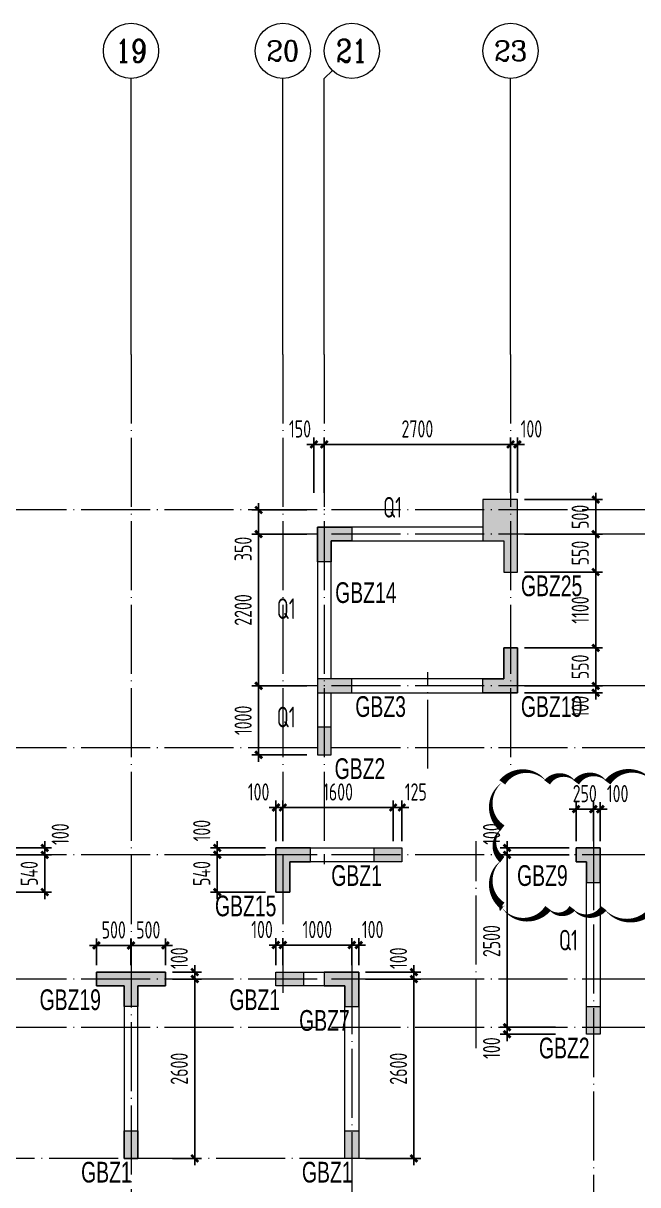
# Model space of a CAD drawing. Extents: x 5874492 to 7194610, y -939842 to -279257.
# Drawn here: x 6323649 to 6332553, y -764633 to -747795 of the extents above; entities that cross this region are included whole.
import ezdxf
from ezdxf.enums import TextEntityAlignment as Align

# ---------------------------------------------------------------- set-up
doc = ezdxf.new("R2010")
doc.units = 0
doc.header["$LTSCALE"] = 1000
doc.linetypes.add('DOTE', pattern=[2.42, 2, -0.2, 0.02, -0.2])
for name, color, linetype, lineweight in [('A-标注-轴号', 3, 'Continuous', 15), ('A-标注-轴号文字', 7, 'Continuous', 15), ('A-轴线-塔楼', 1, 'DOTE', 9), ('A-轴线-隔墙', 41, 'DOTE', 9), ('S-基础-HATCH', 251, 'Continuous', 20), ('S-墙柱-COLU', 50, 'Continuous', 20), ('S-墙柱-DIM', 3, 'Continuous', 20), ('S-墙柱-WALL', 6, 'Continuous', 20), ('S-墙柱-编号', 4, 'Continuous', 20), ('S-轴网-轴号', 3, 'Continuous', 20), ('S-通用-TEXT', 7, 'Continuous', 20)]:
    doc.layers.add(name, color=color, linetype=linetype, lineweight=lineweight)
doc.layers.add('S-活动层-非打印1', color=170, linetype='Continuous', plot=False)
doc.styles.add('_TCH_AXIS', font='COMPLEX.shx', dxfattribs={"bigfont": 'hztxt.shx'})
doc.styles.add('BW_Dim', font='Bweng.shx', dxfattribs={"width": 0.7, "bigfont": 'hztxt.shx'})
doc.styles.add('COMPLEX', font='COMPLEX')
doc.styles.add('TSSD_Dimension', font='tssdeng.shx', dxfattribs={"width": 0.7, "bigfont": 'tssdchn.shx'})
doc.styles.add('TSSD_Rein', font='tssdeng.shx', dxfattribs={"width": 0.7, "bigfont": 'hztxt.shx'})
doc.dimstyles.new('TSSD_100_100', dxfattribs={"dimtxt": 250, "dimasz": 100, "dimexe": 100, "dimexo": 100, "dimgap": 100, "dimtad": 1, "dimdec": 0, "dimzin": 0, "dimdsep": 46, "dimtxsty": 'TSSD_Dimension', "dimblk": 'ARCHTICK', "dimcen": 0, "dimdle": 100, "dimclrt": 7, "dimadec": 0, "dimazin": 0, "dimtfac": 1, "dimtdec": 0, "dimtix": 1, "dimtmove": 2, "dimatfit": 0, "dimfxl": 0, "dimtolj": 1, "dimtzin": 0, "dimarcsym": 0})
doc.dimstyles.new('TSSD_100_100$0', dxfattribs={"dimtxt": 250, "dimasz": 100, "dimexe": 100, "dimexo": 250, "dimgap": 100, "dimtad": 1, "dimdec": 0, "dimzin": 0, "dimdsep": 46, "dimtxsty": 'TSSD_Dimension', "dimblk": 'ARCHTICK', "dimcen": 0, "dimdle": 100, "dimclrd": 256, "dimclre": 256, "dimclrt": 7, "dimadec": 0, "dimazin": 0, "dimtfac": 1, "dimtdec": 0, "dimtix": 1, "dimtmove": 2, "dimatfit": 3, "dimldrblk": 'ARCHTICK', "dimfxl": 0, "dimtolj": 1, "dimtzin": 0, "dimlwd": -1, "dimarcsym": 0})

# ---------------------------------------------------------------- blocks, each defined once
blk = doc.blocks.new('_ArchTick')
at = {"color": 0, "linetype": 'ByBlock', "const_width": 0.4}
blk.add_lwpolyline([(-0.5, -0.5), (0.5, 0.5)], dxfattribs=at)
blk = doc.blocks.new('*D1340')
at = {"layer": 'Defpoints', "color": 0}
for p in [(6327860, -757401), (6327060, -758401), (6327860, -758401)]:
    blk.add_point(p, dxfattribs=at)
at = {"layer": 'S-墙柱-DIM', "color": 0, "lineweight": -2}
for p, q in [((6327060, -757301), (6327060, -758501)), ((6327760, -757401), (6326960, -757401)), ((6327760, -758401), (6326960, -758401))]:
    blk.add_line(p, q, dxfattribs=at)
at = {"layer": 'S-墙柱-DIM', "color": 0, "lineweight": -2, "xscale": 100, "yscale": 100, "zscale": 100}
for p, rotation in [((6327060, -757401), 90), ((6327060, -758401), 270)]:
    blk.add_blockref('_ArchTick', p, dxfattribs=dict(at, rotation=rotation))
at = {"layer": 'S-墙柱-DIM', "color": 7, "insert": (6326835, -757901), "char_height": 250, "attachment_point": 5, "rotation": 90, "style": 'TSSD_Dimension'}
blk.add_mtext('\\A1;1000', dxfattribs=at)
blk = doc.blocks.new('*D1341')
at = {"layer": 'Defpoints', "color": 0}
for p in [(6327060, -754851), (6327860, -754851), (6327860, -755201)]:
    blk.add_point(p, dxfattribs=at)
at = {"layer": 'S-墙柱-DIM', "color": 0, "lineweight": -2}
for p, q in [((6327760, -754851), (6326960, -754851)), ((6327060, -754851), (6327060, -754751)), ((6327060, -755201), (6327060, -754851)), ((6327760, -755201), (6326960, -755201)), ((6327060, -755201), (6327060, -755301))]:
    blk.add_line(p, q, dxfattribs=at)
at = {"layer": 'S-墙柱-DIM', "color": 0, "lineweight": -2, "xscale": 100, "yscale": 100, "zscale": 100}
for p, rotation in [((6327060, -754851), 270), ((6327060, -755201), 90)]:
    blk.add_blockref('_ArchTick', p, dxfattribs=dict(at, rotation=rotation))
at = {"layer": 'S-墙柱-DIM', "color": 7, "insert": (6326835, -755416), "char_height": 250, "attachment_point": 5, "rotation": 90, "style": 'TSSD_Dimension'}
blk.add_mtext('\\A1;350', dxfattribs=at)
blk = doc.blocks.new('*D1342')
at = {"layer": 'Defpoints', "color": 0}
for p in [(6328010, -753901), (6327860, -754701), (6328010, -754701)]:
    blk.add_point(p, dxfattribs=at)
at = {"layer": 'S-墙柱-DIM', "color": 0, "lineweight": -2}
for p, q in [((6327860, -754601), (6327860, -753801)), ((6328010, -754601), (6328010, -753801)), ((6327860, -753901), (6327760, -753901)), ((6327860, -753901), (6328010, -753901)), ((6328010, -753901), (6328110, -753901))]:
    blk.add_line(p, q, dxfattribs=at)
at = {"layer": 'S-墙柱-DIM', "color": 0, "lineweight": -2, "xscale": 100, "yscale": 100, "zscale": 100}
blk.add_blockref('_ArchTick', (6327860, -753901), dxfattribs=at)
at = {"layer": 'S-墙柱-DIM', "color": 0, "lineweight": -2, "xscale": 100, "yscale": 100, "zscale": 100, "rotation": 180}
blk.add_blockref('_ArchTick', (6328010, -753901), dxfattribs=at)
at = {"layer": 'S-墙柱-DIM', "color": 7, "insert": (6327659, -753676), "char_height": 250, "attachment_point": 5, "style": 'TSSD_Dimension'}
blk.add_mtext('\\A1;150', dxfattribs=at)
blk = doc.blocks.new('*D1343')
at = {"layer": 'Defpoints', "color": 0}
for p in [(6330710, -753901), (6328010, -754701), (6330710, -754701)]:
    blk.add_point(p, dxfattribs=at)
at = {"layer": 'S-墙柱-DIM', "color": 0, "lineweight": -2}
for p, q in [((6328010, -754601), (6328010, -753801)), ((6330710, -754601), (6330710, -753801)), ((6327910, -753901), (6330810, -753901))]:
    blk.add_line(p, q, dxfattribs=at)
at = {"layer": 'S-墙柱-DIM', "color": 0, "lineweight": -2, "xscale": 100, "yscale": 100, "zscale": 100, "rotation": 180}
blk.add_blockref('_ArchTick', (6328010, -753901), dxfattribs=at)
at = {"layer": 'S-墙柱-DIM', "color": 0, "lineweight": -2, "xscale": 100, "yscale": 100, "zscale": 100}
blk.add_blockref('_ArchTick', (6330710, -753901), dxfattribs=at)
at = {"layer": 'S-墙柱-DIM', "color": 7, "insert": (6329360, -753676), "char_height": 250, "attachment_point": 5, "style": 'TSSD_Dimension'}
blk.add_mtext('\\A1;2700', dxfattribs=at)
blk = doc.blocks.new('*D1344')
at = {"layer": 'Defpoints', "color": 0}
for p in [(6330810, -753901), (6330710, -754701), (6330810, -754701)]:
    blk.add_point(p, dxfattribs=at)
at = {"layer": 'S-墙柱-DIM', "color": 0, "lineweight": -2}
for p, q in [((6330710, -754601), (6330710, -753801)), ((6330810, -754601), (6330810, -753801)), ((6330710, -753901), (6330610, -753901)), ((6330710, -753901), (6330810, -753901)), ((6330810, -753901), (6330910, -753901))]:
    blk.add_line(p, q, dxfattribs=at)
at = {"layer": 'S-墙柱-DIM', "color": 0, "lineweight": -2, "xscale": 100, "yscale": 100, "zscale": 100}
blk.add_blockref('_ArchTick', (6330710, -753901), dxfattribs=at)
at = {"layer": 'S-墙柱-DIM', "color": 0, "lineweight": -2, "xscale": 100, "yscale": 100, "zscale": 100, "rotation": 180}
blk.add_blockref('_ArchTick', (6330810, -753901), dxfattribs=at)
at = {"layer": 'S-墙柱-DIM', "color": 7, "insert": (6331012, -753676), "char_height": 250, "attachment_point": 5, "style": 'TSSD_Dimension'}
blk.add_mtext('\\A1;100', dxfattribs=at)
blk = doc.blocks.new('*D1345')
at = {"layer": 'Defpoints', "color": 0}
for p in [(6327860, -755201), (6327060, -757401), (6327860, -757401)]:
    blk.add_point(p, dxfattribs=at)
at = {"layer": 'S-墙柱-DIM', "color": 0, "lineweight": -2}
for p, q in [((6327060, -755101), (6327060, -757501)), ((6327760, -755201), (6326960, -755201)), ((6327760, -757401), (6326960, -757401))]:
    blk.add_line(p, q, dxfattribs=at)
at = {"layer": 'S-墙柱-DIM', "color": 0, "lineweight": -2, "xscale": 100, "yscale": 100, "zscale": 100}
for p, rotation in [((6327060, -755201), 90), ((6327060, -757401), 270)]:
    blk.add_blockref('_ArchTick', p, dxfattribs=dict(at, rotation=rotation))
at = {"layer": 'S-墙柱-DIM', "color": 7, "insert": (6326835, -756301), "char_height": 250, "attachment_point": 5, "rotation": 90, "style": 'TSSD_Dimension'}
blk.add_mtext('\\A1;2200', dxfattribs=at)
blk = doc.blocks.new('*D1346')
at = {"layer": 'Defpoints', "color": 0}
for p in [(6330810, -757401), (6330810, -757501), (6331944, -757401)]:
    blk.add_point(p, dxfattribs=at)
at = {"layer": 'S-墙柱-DIM', "color": 0, "lineweight": -2}
for p, q in [((6331944, -757401), (6331944, -757301)), ((6330910, -757401), (6332044, -757401)), ((6330910, -757501), (6332044, -757501)), ((6331944, -757501), (6331944, -757401)), ((6331944, -757501), (6331944, -757601))]:
    blk.add_line(p, q, dxfattribs=at)
at = {"layer": 'S-墙柱-DIM', "color": 0, "lineweight": -2, "xscale": 100, "yscale": 100, "zscale": 100}
for p, rotation in [((6331944, -757401), 270), ((6331944, -757501), 90)]:
    blk.add_blockref('_ArchTick', p, dxfattribs=dict(at, rotation=rotation))
at = {"layer": 'S-墙柱-DIM', "color": 7, "insert": (6331719, -757702), "char_height": 250, "attachment_point": 5, "rotation": 90, "style": 'TSSD_Dimension'}
blk.add_mtext('\\A1;100', dxfattribs=at)
blk = doc.blocks.new('*D1347')
at = {"layer": 'Defpoints', "color": 0}
for p in [(6330810, -756851), (6331944, -756851), (6330810, -757401)]:
    blk.add_point(p, dxfattribs=at)
at = {"layer": 'S-墙柱-DIM', "color": 0, "lineweight": -2}
for p, q in [((6330910, -756851), (6332044, -756851)), ((6331944, -756851), (6331944, -756751)), ((6331944, -757401), (6331944, -756851)), ((6330910, -757401), (6332044, -757401)), ((6331944, -757401), (6331944, -757501))]:
    blk.add_line(p, q, dxfattribs=at)
at = {"layer": 'S-墙柱-DIM', "color": 0, "lineweight": -2, "xscale": 100, "yscale": 100, "zscale": 100}
for p, rotation in [((6331944, -756851), 270), ((6331944, -757401), 90)]:
    blk.add_blockref('_ArchTick', p, dxfattribs=dict(at, rotation=rotation))
at = {"layer": 'S-墙柱-DIM', "color": 7, "insert": (6331719, -757126), "char_height": 250, "attachment_point": 5, "rotation": 90, "style": 'TSSD_Dimension'}
blk.add_mtext('\\A1;550', dxfattribs=at)
blk = doc.blocks.new('*D1348')
at = {"layer": 'Defpoints', "color": 0}
for p in [(6330810, -755751), (6331944, -755751), (6330810, -756851)]:
    blk.add_point(p, dxfattribs=at)
at = {"layer": 'S-墙柱-DIM', "color": 0, "lineweight": -2}
for p, q in [((6331944, -756951), (6331944, -755651)), ((6330910, -755751), (6332044, -755751)), ((6330910, -756851), (6332044, -756851))]:
    blk.add_line(p, q, dxfattribs=at)
at = {"layer": 'S-墙柱-DIM', "color": 0, "lineweight": -2, "xscale": 100, "yscale": 100, "zscale": 100}
for p, rotation in [((6331944, -755751), 90), ((6331944, -756851), 270)]:
    blk.add_blockref('_ArchTick', p, dxfattribs=dict(at, rotation=rotation))
at = {"layer": 'S-墙柱-DIM', "color": 7, "insert": (6331719, -756301), "char_height": 250, "attachment_point": 5, "rotation": 90, "style": 'TSSD_Dimension'}
blk.add_mtext('\\A1;1100', dxfattribs=at)
blk = doc.blocks.new('*D1349')
at = {"layer": 'Defpoints', "color": 0}
for p in [(6330810, -755201), (6331944, -755201), (6330810, -755751)]:
    blk.add_point(p, dxfattribs=at)
at = {"layer": 'S-墙柱-DIM', "color": 0, "lineweight": -2}
for p, q in [((6331944, -755201), (6331944, -755101)), ((6330910, -755201), (6332044, -755201)), ((6331944, -755751), (6331944, -755201)), ((6330910, -755751), (6332044, -755751)), ((6331944, -755751), (6331944, -755851))]:
    blk.add_line(p, q, dxfattribs=at)
at = {"layer": 'S-墙柱-DIM', "color": 0, "lineweight": -2, "xscale": 100, "yscale": 100, "zscale": 100}
for p, rotation in [((6331944, -755201), 270), ((6331944, -755751), 90)]:
    blk.add_blockref('_ArchTick', p, dxfattribs=dict(at, rotation=rotation))
at = {"layer": 'S-墙柱-DIM', "color": 7, "insert": (6331719, -755476), "char_height": 250, "attachment_point": 5, "rotation": 90, "style": 'TSSD_Dimension'}
blk.add_mtext('\\A1;550', dxfattribs=at)
blk = doc.blocks.new('*D1350')
at = {"layer": 'Defpoints', "color": 0}
for p in [(6330810, -754701), (6331944, -754701), (6330810, -755201)]:
    blk.add_point(p, dxfattribs=at)
at = {"layer": 'S-墙柱-DIM', "color": 0, "lineweight": -2}
for p, q in [((6331944, -754701), (6331944, -754601)), ((6330910, -754701), (6332044, -754701)), ((6331944, -755201), (6331944, -754701)), ((6330910, -755201), (6332044, -755201)), ((6331944, -755201), (6331944, -755301))]:
    blk.add_line(p, q, dxfattribs=at)
at = {"layer": 'S-墙柱-DIM', "color": 0, "lineweight": -2, "xscale": 100, "yscale": 100, "zscale": 100}
for p, rotation in [((6331944, -754701), 270), ((6331944, -755201), 90)]:
    blk.add_blockref('_ArchTick', p, dxfattribs=dict(at, rotation=rotation))
at = {"layer": 'S-墙柱-DIM', "color": 7, "insert": (6331719, -754951), "char_height": 250, "attachment_point": 5, "rotation": 90, "style": 'TSSD_Dimension'}
blk.add_mtext('\\A1;500', dxfattribs=at)
blk = doc.blocks.new('*D1376')
at = {"layer": 'Defpoints', "color": 0}
for p in [(6330660, -762351), (6331460, -762351), (6331460, -762451)]:
    blk.add_point(p, dxfattribs=at)
at = {"layer": 'S-墙柱-DIM', "color": 0, "lineweight": -2}
for p, q in [((6330660, -762351), (6330660, -762251)), ((6331360, -762351), (6330560, -762351)), ((6330660, -762451), (6330660, -762351)), ((6331360, -762451), (6330560, -762451)), ((6330660, -762451), (6330660, -762551))]:
    blk.add_line(p, q, dxfattribs=at)
at = {"layer": 'S-墙柱-DIM', "color": 0, "lineweight": -2, "xscale": 100, "yscale": 100, "zscale": 100}
for p, rotation in [((6330660, -762351), 270), ((6330660, -762451), 90)]:
    blk.add_blockref('_ArchTick', p, dxfattribs=dict(at, rotation=rotation))
at = {"layer": 'S-墙柱-DIM', "color": 7, "insert": (6330435, -762652), "char_height": 250, "attachment_point": 5, "rotation": 90, "style": 'TSSD_Dimension'}
blk.add_mtext('\\A1;100', dxfattribs=at)
blk = doc.blocks.new('*D1377')
at = {"layer": 'Defpoints', "color": 0}
for p in [(6331660, -759851), (6330660, -762351), (6331460, -762351)]:
    blk.add_point(p, dxfattribs=at)
at = {"layer": 'S-墙柱-DIM', "color": 0, "lineweight": -2}
for p, q in [((6331560, -759851), (6330560, -759851)), ((6330660, -759751), (6330660, -762451)), ((6331360, -762351), (6330560, -762351))]:
    blk.add_line(p, q, dxfattribs=at)
at = {"layer": 'S-墙柱-DIM', "color": 0, "lineweight": -2, "xscale": 100, "yscale": 100, "zscale": 100}
for p, rotation in [((6330660, -759851), 90), ((6330660, -762351), 270)]:
    blk.add_blockref('_ArchTick', p, dxfattribs=dict(at, rotation=rotation))
at = {"layer": 'S-墙柱-DIM', "color": 7, "insert": (6330435, -761101), "char_height": 250, "attachment_point": 5, "rotation": 90, "style": 'TSSD_Dimension'}
blk.add_mtext('\\A1;2500', dxfattribs=at)
blk = doc.blocks.new('*D1378')
at = {"layer": 'Defpoints', "color": 0}
for p in [(6330660, -759751), (6331660, -759751), (6331660, -759851)]:
    blk.add_point(p, dxfattribs=at)
at = {"layer": 'S-墙柱-DIM', "color": 0, "lineweight": -2}
for p, q in [((6330660, -759751), (6330660, -759651)), ((6331560, -759751), (6330560, -759751)), ((6331560, -759851), (6330560, -759851)), ((6330660, -759851), (6330660, -759751)), ((6330660, -759851), (6330660, -759951))]:
    blk.add_line(p, q, dxfattribs=at)
at = {"layer": 'S-墙柱-DIM', "color": 0, "lineweight": -2, "xscale": 100, "yscale": 100, "zscale": 100}
for p, rotation in [((6330660, -759751), 270), ((6330660, -759851), 90)]:
    blk.add_blockref('_ArchTick', p, dxfattribs=dict(at, rotation=rotation))
at = {"layer": 'S-墙柱-DIM', "color": 7, "insert": (6330435, -759549), "char_height": 250, "attachment_point": 5, "rotation": 90, "style": 'TSSD_Dimension'}
blk.add_mtext('\\A1;100', dxfattribs=at)
blk = doc.blocks.new('*D1379')
at = {"layer": 'Defpoints', "color": 0}
for p in [(6331660, -759188), (6331660, -759751), (6331910, -759751)]:
    blk.add_point(p, dxfattribs=at)
at = {"layer": 'S-墙柱-DIM', "color": 0, "lineweight": -2}
for p, q in [((6331660, -759188), (6331560, -759188)), ((6331660, -759651), (6331660, -759088)), ((6331910, -759188), (6331660, -759188)), ((6331910, -759651), (6331910, -759088)), ((6331910, -759188), (6332010, -759188))]:
    blk.add_line(p, q, dxfattribs=at)
at = {"layer": 'S-墙柱-DIM', "color": 0, "lineweight": -2, "xscale": 100, "yscale": 100, "zscale": 100}
blk.add_blockref('_ArchTick', (6331660, -759188), dxfattribs=at)
at = {"layer": 'S-墙柱-DIM', "color": 0, "lineweight": -2, "xscale": 100, "yscale": 100, "zscale": 100, "rotation": 180}
blk.add_blockref('_ArchTick', (6331910, -759188), dxfattribs=at)
at = {"layer": 'S-墙柱-DIM', "color": 7, "insert": (6331785, -758963), "char_height": 250, "attachment_point": 5, "style": 'TSSD_Dimension'}
blk.add_mtext('\\A1;250', dxfattribs=at)
blk = doc.blocks.new('*D1380')
at = {"layer": 'Defpoints', "color": 0}
for p in [(6326460, -759851), (6327260, -759851), (6327260, -760391)]:
    blk.add_point(p, dxfattribs=at)
at = {"layer": 'S-墙柱-DIM', "color": 0, "lineweight": -2}
for p, q in [((6327160, -759851), (6326360, -759851)), ((6326460, -759851), (6326460, -759751)), ((6326460, -760391), (6326460, -759851)), ((6327160, -760391), (6326360, -760391)), ((6326460, -760391), (6326460, -760491))]:
    blk.add_line(p, q, dxfattribs=at)
at = {"layer": 'S-墙柱-DIM', "color": 0, "lineweight": -2, "xscale": 100, "yscale": 100, "zscale": 100}
for p, rotation in [((6326460, -759851), 270), ((6326460, -760391), 90)]:
    blk.add_blockref('_ArchTick', p, dxfattribs=dict(at, rotation=rotation))
at = {"layer": 'S-墙柱-DIM', "color": 7, "insert": (6326235, -760121), "char_height": 250, "attachment_point": 5, "rotation": 90, "style": 'TSSD_Dimension'}
blk.add_mtext('\\A1;540', dxfattribs=at)
blk = doc.blocks.new('*D1381')
at = {"layer": 'Defpoints', "color": 0}
for p in [(6326460, -759751), (6327260, -759751), (6327260, -759851)]:
    blk.add_point(p, dxfattribs=at)
at = {"layer": 'S-墙柱-DIM', "color": 0, "lineweight": -2}
for p, q in [((6326460, -759751), (6326460, -759651)), ((6327160, -759751), (6326360, -759751)), ((6327160, -759851), (6326360, -759851)), ((6326460, -759851), (6326460, -759751)), ((6326460, -759851), (6326460, -759951))]:
    blk.add_line(p, q, dxfattribs=at)
at = {"layer": 'S-墙柱-DIM', "color": 0, "lineweight": -2, "xscale": 100, "yscale": 100, "zscale": 100}
for p, rotation in [((6326460, -759751), 270), ((6326460, -759851), 90)]:
    blk.add_blockref('_ArchTick', p, dxfattribs=dict(at, rotation=rotation))
at = {"layer": 'S-墙柱-DIM', "color": 7, "insert": (6326235, -759499), "char_height": 250, "attachment_point": 5, "rotation": 90, "style": 'TSSD_Dimension'}
blk.add_mtext('\\A1;100', dxfattribs=at)
blk = doc.blocks.new('*D1382')
at = {"layer": 'Defpoints', "color": 0}
for p in [(6329010, -759164), (6329010, -759751), (6329135, -759751)]:
    blk.add_point(p, dxfattribs=at)
at = {"layer": 'S-墙柱-DIM', "color": 0, "lineweight": -2}
for p, q in [((6329010, -759651), (6329010, -759064)), ((6329135, -759651), (6329135, -759064)), ((6329010, -759164), (6328910, -759164)), ((6329135, -759164), (6329010, -759164)), ((6329135, -759164), (6329235, -759164))]:
    blk.add_line(p, q, dxfattribs=at)
at = {"layer": 'S-墙柱-DIM', "color": 0, "lineweight": -2, "xscale": 100, "yscale": 100, "zscale": 100}
blk.add_blockref('_ArchTick', (6329010, -759164), dxfattribs=at)
at = {"layer": 'S-墙柱-DIM', "color": 0, "lineweight": -2, "xscale": 100, "yscale": 100, "zscale": 100, "rotation": 180}
blk.add_blockref('_ArchTick', (6329135, -759164), dxfattribs=at)
at = {"layer": 'S-墙柱-DIM', "color": 7, "insert": (6329337, -758939), "char_height": 250, "attachment_point": 5, "style": 'TSSD_Dimension'}
blk.add_mtext('\\A1;125', dxfattribs=at)
blk = doc.blocks.new('*D1383')
at = {"layer": 'Defpoints', "color": 0}
for p in [(6327410, -759164), (6327410, -759751), (6329010, -759751)]:
    blk.add_point(p, dxfattribs=at)
at = {"layer": 'S-墙柱-DIM', "color": 0, "lineweight": -2}
for p, q in [((6327410, -759651), (6327410, -759064)), ((6329010, -759651), (6329010, -759064)), ((6329110, -759164), (6327310, -759164))]:
    blk.add_line(p, q, dxfattribs=at)
at = {"layer": 'S-墙柱-DIM', "color": 0, "lineweight": -2, "xscale": 100, "yscale": 100, "zscale": 100, "rotation": 180}
blk.add_blockref('_ArchTick', (6327410, -759164), dxfattribs=at)
at = {"layer": 'S-墙柱-DIM', "color": 0, "lineweight": -2, "xscale": 100, "yscale": 100, "zscale": 100}
blk.add_blockref('_ArchTick', (6329010, -759164), dxfattribs=at)
at = {"layer": 'S-墙柱-DIM', "color": 7, "insert": (6328210, -758939), "char_height": 250, "attachment_point": 5, "style": 'TSSD_Dimension'}
blk.add_mtext('\\A1;1600', dxfattribs=at)
blk = doc.blocks.new('*D1388')
at = {"layer": 'Defpoints', "color": 0}
for p in [(6328510, -761651), (6328510, -764251), (6329310, -764251)]:
    blk.add_point(p, dxfattribs=at)
at = {"layer": 'S-墙柱-DIM', "color": 0, "lineweight": -2}
for p, q in [((6329310, -761551), (6329310, -764351)), ((6328610, -761651), (6329410, -761651)), ((6328610, -764251), (6329410, -764251))]:
    blk.add_line(p, q, dxfattribs=at)
at = {"layer": 'S-墙柱-DIM', "color": 0, "lineweight": -2, "xscale": 100, "yscale": 100, "zscale": 100}
for p, rotation in [((6329310, -761651), 90), ((6329310, -764251), 270)]:
    blk.add_blockref('_ArchTick', p, dxfattribs=dict(at, rotation=rotation))
at = {"layer": 'S-墙柱-DIM', "color": 7, "insert": (6329085, -762951), "char_height": 250, "attachment_point": 5, "rotation": 90, "style": 'TSSD_Dimension'}
blk.add_mtext('\\A1;2600', dxfattribs=at)
blk = doc.blocks.new('*D1389')
at = {"layer": 'Defpoints', "color": 0}
for p in [(6328510, -761551), (6329310, -761551), (6328510, -761651)]:
    blk.add_point(p, dxfattribs=at)
at = {"layer": 'S-墙柱-DIM', "color": 0, "lineweight": -2}
for p, q in [((6328610, -761551), (6329410, -761551)), ((6329310, -761551), (6329310, -761451)), ((6329310, -761651), (6329310, -761551)), ((6328610, -761651), (6329410, -761651)), ((6329310, -761651), (6329310, -761751))]:
    blk.add_line(p, q, dxfattribs=at)
at = {"layer": 'S-墙柱-DIM', "color": 0, "lineweight": -2, "xscale": 100, "yscale": 100, "zscale": 100}
for p, rotation in [((6329310, -761551), 270), ((6329310, -761651), 90)]:
    blk.add_blockref('_ArchTick', p, dxfattribs=dict(at, rotation=rotation))
at = {"layer": 'S-墙柱-DIM', "color": 7, "insert": (6329085, -761349), "char_height": 250, "attachment_point": 5, "rotation": 90, "style": 'TSSD_Dimension'}
blk.add_mtext('\\A1;100', dxfattribs=at)
blk = doc.blocks.new('*D1390')
at = {"layer": 'Defpoints', "color": 0}
for p in [(6327310, -761158), (6327310, -761551), (6327410, -761551)]:
    blk.add_point(p, dxfattribs=at)
at = {"layer": 'S-墙柱-DIM', "color": 0, "lineweight": -2}
for p, q in [((6327310, -761451), (6327310, -761058)), ((6327410, -761451), (6327410, -761058)), ((6327310, -761158), (6327210, -761158)), ((6327410, -761158), (6327310, -761158)), ((6327410, -761158), (6327510, -761158))]:
    blk.add_line(p, q, dxfattribs=at)
at = {"layer": 'S-墙柱-DIM', "color": 0, "lineweight": -2, "xscale": 100, "yscale": 100, "zscale": 100}
blk.add_blockref('_ArchTick', (6327310, -761158), dxfattribs=at)
at = {"layer": 'S-墙柱-DIM', "color": 0, "lineweight": -2, "xscale": 100, "yscale": 100, "zscale": 100, "rotation": 180}
blk.add_blockref('_ArchTick', (6327410, -761158), dxfattribs=at)
at = {"layer": 'S-墙柱-DIM', "color": 7, "insert": (6327109, -760933), "char_height": 250, "attachment_point": 5, "style": 'TSSD_Dimension'}
blk.add_mtext('\\A1;100', dxfattribs=at)
blk = doc.blocks.new('*D1391')
at = {"layer": 'Defpoints', "color": 0}
for p in [(6327410, -761158), (6327410, -761551), (6328410, -761551)]:
    blk.add_point(p, dxfattribs=at)
at = {"layer": 'S-墙柱-DIM', "color": 0, "lineweight": -2}
for p, q in [((6327410, -761451), (6327410, -761058)), ((6328410, -761451), (6328410, -761058)), ((6328510, -761158), (6327310, -761158))]:
    blk.add_line(p, q, dxfattribs=at)
at = {"layer": 'S-墙柱-DIM', "color": 0, "lineweight": -2, "xscale": 100, "yscale": 100, "zscale": 100, "rotation": 180}
blk.add_blockref('_ArchTick', (6327410, -761158), dxfattribs=at)
at = {"layer": 'S-墙柱-DIM', "color": 0, "lineweight": -2, "xscale": 100, "yscale": 100, "zscale": 100}
blk.add_blockref('_ArchTick', (6328410, -761158), dxfattribs=at)
at = {"layer": 'S-墙柱-DIM', "color": 7, "insert": (6327910, -760933), "char_height": 250, "attachment_point": 5, "style": 'TSSD_Dimension'}
blk.add_mtext('\\A1;1000', dxfattribs=at)
blk = doc.blocks.new('*D1392')
at = {"layer": 'Defpoints', "color": 0}
for p in [(6328410, -761158), (6328410, -761551), (6328510, -761551)]:
    blk.add_point(p, dxfattribs=at)
at = {"layer": 'S-墙柱-DIM', "color": 0, "lineweight": -2}
for p, q in [((6328410, -761451), (6328410, -761058)), ((6328510, -761451), (6328510, -761058)), ((6328410, -761158), (6328310, -761158)), ((6328510, -761158), (6328410, -761158)), ((6328510, -761158), (6328610, -761158))]:
    blk.add_line(p, q, dxfattribs=at)
at = {"layer": 'S-墙柱-DIM', "color": 0, "lineweight": -2, "xscale": 100, "yscale": 100, "zscale": 100}
blk.add_blockref('_ArchTick', (6328410, -761158), dxfattribs=at)
at = {"layer": 'S-墙柱-DIM', "color": 0, "lineweight": -2, "xscale": 100, "yscale": 100, "zscale": 100, "rotation": 180}
blk.add_blockref('_ArchTick', (6328510, -761158), dxfattribs=at)
at = {"layer": 'S-墙柱-DIM', "color": 7, "insert": (6328712, -760933), "char_height": 250, "attachment_point": 5, "style": 'TSSD_Dimension'}
blk.add_mtext('\\A1;100', dxfattribs=at)
blk = doc.blocks.new('*D1393')
at = {"layer": 'Defpoints', "color": 0}
for p in [(6325710, -761651), (6326134, -761651), (6325710, -764251)]:
    blk.add_point(p, dxfattribs=at)
at = {"layer": 'S-墙柱-DIM', "color": 0, "lineweight": -2}
for p, q in [((6326134, -764351), (6326134, -761551)), ((6325810, -761651), (6326234, -761651)), ((6325810, -764251), (6326234, -764251))]:
    blk.add_line(p, q, dxfattribs=at)
at = {"layer": 'S-墙柱-DIM', "color": 0, "lineweight": -2, "xscale": 100, "yscale": 100, "zscale": 100}
for p, rotation in [((6326134, -761651), 90), ((6326134, -764251), 270)]:
    blk.add_blockref('_ArchTick', p, dxfattribs=dict(at, rotation=rotation))
at = {"layer": 'S-墙柱-DIM', "color": 7, "insert": (6325909, -762951), "char_height": 250, "attachment_point": 5, "rotation": 90, "style": 'TSSD_Dimension'}
blk.add_mtext('\\A1;2600', dxfattribs=at)
blk = doc.blocks.new('*D1394')
at = {"layer": 'Defpoints', "color": 0}
for p in [(6325710, -761551), (6326134, -761551), (6325710, -761651)]:
    blk.add_point(p, dxfattribs=at)
at = {"layer": 'S-墙柱-DIM', "color": 0, "lineweight": -2}
for p, q in [((6325810, -761551), (6326234, -761551)), ((6326134, -761551), (6326134, -761451)), ((6326134, -761651), (6326134, -761551)), ((6325810, -761651), (6326234, -761651)), ((6326134, -761651), (6326134, -761751))]:
    blk.add_line(p, q, dxfattribs=at)
at = {"layer": 'S-墙柱-DIM', "color": 0, "lineweight": -2, "xscale": 100, "yscale": 100, "zscale": 100}
for p, rotation in [((6326134, -761551), 270), ((6326134, -761651), 90)]:
    blk.add_blockref('_ArchTick', p, dxfattribs=dict(at, rotation=rotation))
at = {"layer": 'S-墙柱-DIM', "color": 7, "insert": (6325909, -761349), "char_height": 250, "attachment_point": 5, "rotation": 90, "style": 'TSSD_Dimension'}
blk.add_mtext('\\A1;100', dxfattribs=at)
blk = doc.blocks.new('*D1395')
at = {"layer": 'Defpoints', "color": 0}
for p in [(6325210, -761164), (6325210, -761551), (6325710, -761551)]:
    blk.add_point(p, dxfattribs=at)
at = {"layer": 'S-墙柱-DIM', "color": 0, "lineweight": -2}
for p, q in [((6325210, -761451), (6325210, -761064)), ((6325710, -761451), (6325710, -761064)), ((6325210, -761164), (6325110, -761164)), ((6325710, -761164), (6325210, -761164)), ((6325710, -761164), (6325810, -761164))]:
    blk.add_line(p, q, dxfattribs=at)
at = {"layer": 'S-墙柱-DIM', "color": 0, "lineweight": -2, "xscale": 100, "yscale": 100, "zscale": 100}
blk.add_blockref('_ArchTick', (6325210, -761164), dxfattribs=at)
at = {"layer": 'S-墙柱-DIM', "color": 0, "lineweight": -2, "xscale": 100, "yscale": 100, "zscale": 100, "rotation": 180}
blk.add_blockref('_ArchTick', (6325710, -761164), dxfattribs=at)
at = {"layer": 'S-墙柱-DIM', "color": 7, "insert": (6325460, -760939), "char_height": 250, "attachment_point": 5, "style": 'TSSD_Dimension'}
blk.add_mtext('\\A1;500', dxfattribs=at)
blk = doc.blocks.new('*D1396')
at = {"layer": 'Defpoints', "color": 0}
for p in [(6324710, -761164), (6324710, -761551), (6325210, -761551)]:
    blk.add_point(p, dxfattribs=at)
at = {"layer": 'S-墙柱-DIM', "color": 0, "lineweight": -2}
for p, q in [((6324710, -761451), (6324710, -761064)), ((6325210, -761451), (6325210, -761064)), ((6324710, -761164), (6324610, -761164)), ((6325210, -761164), (6324710, -761164)), ((6325210, -761164), (6325310, -761164))]:
    blk.add_line(p, q, dxfattribs=at)
at = {"layer": 'S-墙柱-DIM', "color": 0, "lineweight": -2, "xscale": 100, "yscale": 100, "zscale": 100}
blk.add_blockref('_ArchTick', (6324710, -761164), dxfattribs=at)
at = {"layer": 'S-墙柱-DIM', "color": 0, "lineweight": -2, "xscale": 100, "yscale": 100, "zscale": 100, "rotation": 180}
blk.add_blockref('_ArchTick', (6325210, -761164), dxfattribs=at)
at = {"layer": 'S-墙柱-DIM', "color": 7, "insert": (6324960, -760939), "char_height": 250, "attachment_point": 5, "style": 'TSSD_Dimension'}
blk.add_mtext('\\A1;500', dxfattribs=at)
blk = doc.blocks.new('*D1406')
at = {"layer": 'Defpoints', "color": 0}
for p in [(6323160, -759851), (6323960, -759851), (6323160, -760391)]:
    blk.add_point(p, dxfattribs=at)
at = {"layer": 'S-墙柱-DIM', "color": 0, "lineweight": -2}
for p, q in [((6323260, -759851), (6324060, -759851)), ((6323960, -759851), (6323960, -759751)), ((6323960, -760391), (6323960, -759851)), ((6323260, -760391), (6324060, -760391)), ((6323960, -760391), (6323960, -760491))]:
    blk.add_line(p, q, dxfattribs=at)
at = {"layer": 'S-墙柱-DIM', "color": 0, "lineweight": -2, "xscale": 100, "yscale": 100, "zscale": 100}
for p, rotation in [((6323960, -759851), 270), ((6323960, -760391), 90)]:
    blk.add_blockref('_ArchTick', p, dxfattribs=dict(at, rotation=rotation))
at = {"layer": 'S-墙柱-DIM', "color": 7, "insert": (6323735, -760121), "char_height": 250, "attachment_point": 5, "rotation": 90, "style": 'TSSD_Dimension'}
blk.add_mtext('\\A1;540', dxfattribs=at)
blk = doc.blocks.new('*D1407')
at = {"layer": 'Defpoints', "color": 0}
for p in [(6323160, -759751), (6323160, -759851), (6323960, -759751)]:
    blk.add_point(p, dxfattribs=at)
at = {"layer": 'S-墙柱-DIM', "color": 0, "lineweight": -2}
for p, q in [((6323960, -759751), (6323960, -759651)), ((6323260, -759751), (6324060, -759751)), ((6323260, -759851), (6324060, -759851)), ((6323960, -759851), (6323960, -759751)), ((6323960, -759851), (6323960, -759951))]:
    blk.add_line(p, q, dxfattribs=at)
at = {"layer": 'S-墙柱-DIM', "color": 0, "lineweight": -2, "xscale": 100, "yscale": 100, "zscale": 100}
for p, rotation in [((6323960, -759751), 270), ((6323960, -759851), 90)]:
    blk.add_blockref('_ArchTick', p, dxfattribs=dict(at, rotation=rotation))
at = {"layer": 'S-墙柱-DIM', "color": 7, "insert": (6324185, -759551), "char_height": 250, "attachment_point": 5, "rotation": 90, "style": 'TSSD_Dimension'}
blk.add_mtext('\\A1;100', dxfattribs=at)
blk = doc.blocks.new('*D1643')
at = {"layer": 'Defpoints', "color": 0}
for p in [(6327310, -759164), (6327310, -759751), (6327410, -759751)]:
    blk.add_point(p, dxfattribs=at)
at = {"layer": 'S-墙柱-DIM', "color": 0, "lineweight": -2}
for p, q in [((6327310, -759651), (6327310, -759064)), ((6327410, -759651), (6327410, -759064)), ((6327310, -759164), (6327210, -759164)), ((6327410, -759164), (6327310, -759164)), ((6327410, -759164), (6327510, -759164))]:
    blk.add_line(p, q, dxfattribs=at)
at = {"layer": 'S-墙柱-DIM', "color": 0, "lineweight": -2, "xscale": 100, "yscale": 100, "zscale": 100}
blk.add_blockref('_ArchTick', (6327310, -759164), dxfattribs=at)
at = {"layer": 'S-墙柱-DIM', "color": 0, "lineweight": -2, "xscale": 100, "yscale": 100, "zscale": 100, "rotation": 180}
blk.add_blockref('_ArchTick', (6327410, -759164), dxfattribs=at)
at = {"layer": 'S-墙柱-DIM', "color": 7, "insert": (6327059, -758939), "char_height": 250, "attachment_point": 5, "style": 'TSSD_Dimension'}
blk.add_mtext('\\A1;100', dxfattribs=at)
blk = doc.blocks.new('*D1644')
at = {"layer": 'Defpoints', "color": 0}
for p in [(6331910, -759188), (6331910, -759751), (6332010, -759751)]:
    blk.add_point(p, dxfattribs=at)
at = {"layer": 'S-墙柱-DIM', "color": 0, "lineweight": -2}
for p, q in [((6331910, -759188), (6331810, -759188)), ((6331910, -759651), (6331910, -759088)), ((6332010, -759188), (6331910, -759188)), ((6332010, -759651), (6332010, -759088)), ((6332010, -759188), (6332110, -759188))]:
    blk.add_line(p, q, dxfattribs=at)
at = {"layer": 'S-墙柱-DIM', "color": 0, "lineweight": -2, "xscale": 100, "yscale": 100, "zscale": 100}
blk.add_blockref('_ArchTick', (6331910, -759188), dxfattribs=at)
at = {"layer": 'S-墙柱-DIM', "color": 0, "lineweight": -2, "xscale": 100, "yscale": 100, "zscale": 100, "rotation": 180}
blk.add_blockref('_ArchTick', (6332010, -759188), dxfattribs=at)
at = {"layer": 'S-墙柱-DIM', "color": 7, "insert": (6332262, -758963), "char_height": 250, "attachment_point": 5, "style": 'TSSD_Dimension'}
blk.add_mtext('\\A1;100', dxfattribs=at)
blk = doc.blocks.new('_AXISO')
blk.add_circle((0, 0), 0.5)
at = {"layer": 'S-轴网-轴号', "style": 'COMPLEX', "width": 1.041667}
blk.add_attdef('A', text='', height=0.56, dxfattribs=at).set_placement((-0.25, -0.28), (0.25, -0.28), align=Align.FIT)
blk = doc.blocks.new('ZHOUWANG3')
at = {"layer": 'A-标注-轴号'}
for p, q in [((118952, 248942), (118952, 252942)), ((121152, 248942), (121152, 252942)), ((121869, 253059), (121752, 252942)), ((121752, 248942), (121752, 252942)), ((124452, 248942), (124452, 252942))]:
    blk.add_line(p, q, dxfattribs=at)
at = {"layer": 'A-轴线-塔楼', "linetype": 'DOTE', "ltscale": 0.5}
for p, q in [((118952, 248942), (118952, 226834)), ((121152, 248942), (121152, 239686)), ((121752, 248942), (121752, 241550)), ((124452, 248942), (124452, 242986)), ((139798, 246686), (85362, 246686)), ((139798, 246336), (121152, 246336)), ((139798, 244136), (121152, 244136)), ((139798, 243236), (85362, 243236)), ((125652, 241886), (125652, 226834)), ((139798, 241686), (85362, 241686)), ((122152, 240086), (122152, 225988)), ((139798, 239886), (85362, 239886)), ((139798, 239186), (85362, 239186))]:
    blk.add_line(p, q, dxfattribs=at)
at = {"layer": 'A-轴线-隔墙', "ltscale": 0.5}
for p, q in [((123252, 242936), (123252, 244336)), ((123952, 238886), (123952, 241886)), ((122394, 237286), (101608, 237286))]:
    blk.add_line(p, q, dxfattribs=at)
at = {"layer": 'A-标注-轴号'}
ref = blk.add_blockref('_AXISO', (118952, 253342), dxfattribs=dict(at, xscale=800, yscale=800, zscale=800))
ref.add_attrib('A', '19', dxfattribs={"layer": 'A-标注-轴号文字', "ltscale": 0.2, "height": 328.4, "style": '_TCH_AXIS'}).set_placement((118725, 253178), (119179, 253178), align=Align.FIT)
ref = blk.add_blockref('_AXISO', (121152, 253342), dxfattribs=dict(at, xscale=800, yscale=800, zscale=800))
ref.add_attrib('A', '20', dxfattribs={"layer": 'A-标注-轴号文字', "ltscale": 0.2, "height": 294.3, "style": '_TCH_AXIS'}).set_placement((120914, 253195), (121390, 253195), align=Align.FIT)
ref = blk.add_blockref('_AXISO', (122152, 253342), dxfattribs=dict(at, xscale=800, yscale=800, zscale=800))
ref.add_attrib('A', '21', dxfattribs={"layer": 'A-标注-轴号文字', "ltscale": 0.2, "height": 328.4, "style": '_TCH_AXIS'}).set_placement((121925, 253178), (122379, 253178), align=Align.FIT)
ref = blk.add_blockref('_AXISO', (124452, 253342), dxfattribs=dict(at, xscale=800, yscale=800, zscale=800))
ref.add_attrib('A', '23', dxfattribs={"layer": 'A-标注-轴号文字', "ltscale": 0.2, "height": 294.3, "style": '_TCH_AXIS'}).set_placement((124214, 253195), (124690, 253195), align=Align.FIT)

msp = doc.modelspace()

# ---------------------------------------------------------------- hatches: boundary and pattern name
at = {"layer": 'S-基础-HATCH'}
for points in [[(6330610.4, -755750.9), (6330810.4, -755750.9), (6330810.4, -754700.9), (6330310.4, -754700.9), (6330310.4, -755300.9), (6330610.4, -755300.9)], [(6328110.4, -755300.9), (6328110.4, -755600.9), (6327910.4, -755600.9), (6327910.4, -755100.9), (6328410.4, -755100.9), (6328410.4, -755300.9)], [(6330610.4, -757300.9), (6330610.4, -756850.9), (6330810.4, -756850.9), (6330810.4, -757500.9), (6330310.4, -757500.9), (6330310.4, -757300.9)], [(6327910.4, -757500.9), (6328410.4, -757500.9), (6328410.4, -757300.9), (6327910.4, -757300.9)], [(6327910.4, -758000.9), (6327910.4, -758400.9), (6328110.4, -758400.9), (6328110.4, -758000.9)], [(6327510.4, -759950.9), (6327810.4, -759950.9), (6327810.4, -759750.9), (6327310.4, -759750.9), (6327310.4, -760390.9), (6327510.4, -760390.9)], [(6328735.4, -759750.9), (6329135.4, -759750.9), (6329135.4, -759950.9), (6328735.4, -759950.9)], [(6331660.4, -759750.9), (6331660.4, -759950.9), (6331810.4, -759950.9), (6331810.4, -760250.9), (6332010.4, -760250.9), (6332010.4, -759750.9)], [(6325710.4, -761550.9), (6325710.4, -761750.9), (6325310.4, -761750.9), (6325310.4, -762050.9), (6325110.4, -762050.9), (6325110.4, -761750.9), (6324710.4, -761750.9), (6324710.4, -761550.9)], [(6327310.4, -761750.9), (6327310.4, -761550.9), (6327710.4, -761550.9), (6327710.4, -761750.9)], [(6328310.4, -761750.9), (6328310.4, -762050.9), (6328510.4, -762050.9), (6328510.4, -761550.9), (6328010.4, -761550.9), (6328010.4, -761750.9)], [(6332010.4, -762050.9), (6332010.4, -762450.9), (6331810.4, -762450.9), (6331810.4, -762050.9)], [(6325310.4, -764250.9), (6325110.4, -764250.9), (6325110.4, -763850.9), (6325310.4, -763850.9)], [(6328510.4, -763850.9), (6328510.4, -764250.9), (6328310.4, -764250.9), (6328310.4, -763850.9)]]:
    msp.add_hatch(color=256, dxfattribs=at).paths.add_polyline_path(points)

# ---------------------------------------------------------------- linework, layer by layer
at = {"layer": 'S-墙柱-COLU'}
for points in [[(6330610.4, -755750.9), (6330810.4, -755750.9), (6330810.4, -754700.9), (6330310.4, -754700.9), (6330310.4, -755300.9), (6330610.4, -755300.9)], [(6328110.4, -755300.9), (6328110.4, -755600.9), (6327910.4, -755600.9), (6327910.4, -755100.9), (6328410.4, -755100.9), (6328410.4, -755300.9)], [(6330610.4, -757300.9), (6330610.4, -756850.9), (6330810.4, -756850.9), (6330810.4, -757500.9), (6330310.4, -757500.9), (6330310.4, -757300.9)], [(6327910.4, -757500.9), (6328410.4, -757500.9), (6328410.4, -757300.9), (6327910.4, -757300.9)], [(6327910.4, -758000.9), (6327910.4, -758400.9), (6328110.4, -758400.9), (6328110.4, -758000.9)], [(6327510.4, -759950.9), (6327810.4, -759950.9), (6327810.4, -759750.9), (6327310.4, -759750.9), (6327310.4, -760390.9), (6327510.4, -760390.9)], [(6328735.4, -759750.9), (6329135.4, -759750.9), (6329135.4, -759950.9), (6328735.4, -759950.9)], [(6331810.4, -759950.9), (6331810.4, -760250.9), (6332010.4, -760250.9), (6332010.4, -759750.9), (6331660.4, -759750.9), (6331660.4, -759950.9)], [(6325710.4, -761550.9), (6325710.4, -761750.9), (6325310.4, -761750.9), (6325310.4, -762050.9), (6325110.4, -762050.9), (6325110.4, -761750.9), (6324710.4, -761750.9), (6324710.4, -761550.9)], [(6327310.4, -761750.9), (6327310.4, -761550.9), (6327710.4, -761550.9), (6327710.4, -761750.9)], [(6328310.4, -761750.9), (6328310.4, -762050.9), (6328510.4, -762050.9), (6328510.4, -761550.9), (6328010.4, -761550.9), (6328010.4, -761750.9)], [(6332010.4, -762050.9), (6332010.4, -762450.9), (6331810.4, -762450.9), (6331810.4, -762050.9)], [(6325310.4, -764250.9), (6325110.4, -764250.9), (6325110.4, -763850.9), (6325310.4, -763850.9)], [(6328510.4, -763850.9), (6328510.4, -764250.9), (6328310.4, -764250.9), (6328310.4, -763850.9)]]:
    msp.add_lwpolyline(points, close=True, dxfattribs=at)
at = {"layer": 'S-墙柱-WALL'}
for points in [[(6328110.4, -757500.9), (6330810.4, -757500.9), (6330810.4, -756850.9), (6330610.4, -756850.9), (6330610.4, -757300.9), (6328110.4, -757300.9), (6328110.4, -755300.9), (6330610.4, -755300.9), (6330610.4, -755750.9), (6330810.4, -755750.9), (6330810.4, -754700.9), (6330310.4, -754700.9), (6330310.4, -755100.9), (6327910.4, -755100.9), (6327910.4, -758400.9), (6328110.4, -758400.9)], [(6329135.4, -759750.9), (6329135.4, -759950.9), (6327510.4, -759950.9), (6327510.4, -760390.9), (6327310.4, -760390.9), (6327310.4, -759750.9)], [(6332010.4, -762450.9), (6331810.4, -762450.9), (6331810.4, -759950.9), (6331660.4, -759950.9), (6331660.4, -759750.9), (6332010.4, -759750.9)], [(6325110.4, -764250.9), (6325310.4, -764250.9), (6325310.4, -761750.9), (6325710.4, -761750.9), (6325710.4, -761550.9), (6324710.4, -761550.9), (6324710.4, -761750.9), (6325110.4, -761750.9)], [(6328310.4, -761750.9), (6327310.4, -761750.9), (6327310.4, -761550.9), (6328510.4, -761550.9), (6328510.4, -764250.9), (6328310.4, -764250.9)]]:
    msp.add_lwpolyline(points, close=True, dxfattribs=at)
at = {"layer": 'S-活动层-非打印1'}
msp.add_lwpolyline([(6330590.2, -758799.9, 0, 105, 0.5), (6330590.2, -759464.9, 0, 105, 0.5), (6330590.2, -759919.9, 0, 105, 0.5), (6330590.2, -760584.9, 0, 105, 0.5), (6330590.2, -760623.9, 0, 105, 0.5), (6331255.2, -760623.9, 0, 105, 0.5), (6331605.2, -760623.9, 0, 105, 0.5), (6332060.2, -760623.9, 0, 105, 0.5), (6332780.4, -760623.9, 0, 105, 0.5), (6332780.4, -760273.9, 0, 105, 0.5), (6332780.4, -759853.9, 0, 105, 0.5), (6332780.4, -759293.9, 0, 105, 0.5), (6332780.4, -758799.9, 0, 105, 0.5), (6332115.4, -758799.9, 0, 105, 0.5), (6331660.4, -758799.9, 0, 105, 0.5), (6331240.4, -758799.9, 0, 105, 0.5)], format="xyseb", close=True, dxfattribs=at)

# ---------------------------------------------------------------- block references
msp.add_blockref('ZHOUWANG3', (6206258.5, -1001537.3))

# ---------------------------------------------------------------- texts
at = {"layer": 'S-墙柱-编号', "style": 'TSSD_Rein', "width": 0.7}
for p in [(6328862, -754962.2), (6327321.3, -756431.6), (6327321.3, -758002.8), (6331410.9, -761237.2)]:
    msp.add_text('Q1', height=300, dxfattribs=at).set_placement(p)
at = {"layer": 'S-通用-TEXT', "style": 'BW_Dim', "width": 0.7}
for s, p in [('GBZ25', (6330860.4, -755800.9)), ('GBZ14', (6328168.7, -755899.1)), ('GBZ3', (6328460.4, -757550.9)), ('GBZ10', (6330860.4, -757550.9)), ('GBZ2', (6328160.4, -758450.9)), ('GBZ1', (6328112, -760000.9)), ('GBZ9', (6330804.7, -760000.9)), ('GBZ15', (6326427, -760440.9)), ('GBZ19', (6323885.1, -761800.9)), ('GBZ1', (6326637, -761800.9)), ('GBZ7', (6327646.6, -762100.9)), ('GBZ2', (6331121.6, -762500.9)), ('GBZ1', (6324487, -764300.9)), ('GBZ1', (6327687, -764300.9))]:
    msp.add_text(s, height=300, dxfattribs=at).set_placement(p, align=Align.TOP_LEFT)

# ---------------------------------------------------------------- dimensions: what is measured, and where the dimension line sits
at = {"layer": 'S-墙柱-DIM'}
for base, p1, p2, picture, middle in [((6328010.3, -753900.9), (6327860.4, -754700.9), (6328010.3, -754700.9), '*D1342', (6327658.8, -753675.9)), ((6330810.4, -753900.9), (6330710.4, -754700.9), (6330810.4, -754700.9), '*D1344', (6331012, -753675.9))]:
    dim = msp.add_linear_dim(base=base, p1=p1, p2=p2, dimstyle='TSSD_100_100', dxfattribs=at)
    dim.commit()
    dim.dimension.update_dxf_attribs({"geometry": picture, "text_midpoint": middle, "dimtype": 128})
dim = msp.add_linear_dim(base=(6330710.4, -753900.9), p1=(6328010.3, -754700.9), p2=(6330710.4, -754700.9), dimstyle='TSSD_100_100', dxfattribs=at)
dim.commit()
dim.dimension.update_dxf_attribs({"geometry": '*D1343', "text_midpoint": (6329360.4, -753675.9)})
for p1, p2, picture, middle in [((6330810.4, -755200.9), (6330810.4, -754700.9), '*D1350', (6331718.7, -754950.9)), ((6330810.4, -755750.9), (6330810.4, -755200.9), '*D1349', (6331718.7, -755475.9)), ((6330810.4, -756850.9), (6330810.4, -755750.9), '*D1348', (6331718.7, -756300.9)), ((6330810.4, -757400.9), (6330810.4, -756850.9), '*D1347', (6331718.7, -757125.9))]:
    dim = msp.add_aligned_dim(p1=p1, p2=p2, distance=-1133.2, dimstyle='TSSD_100_100$0', override={"dimexo": 100, "dimclrd": 0, "dimclre": 0, "dimatfit": 0, "dimfxl": 1, "dimlwd": 65534}, dxfattribs=at)
    dim.commit()
    dim.dimension.update_dxf_attribs({"geometry": picture, "text_midpoint": middle})
for base, p1, p2, angle, picture, middle in [((6327060.4, -754850.9), (6327860.4, -755200.9), (6327860.4, -754850.9), 90, '*D1341', (6326835.4, -755415.9)), ((6327310.4, -759164.3), (6327410.4, -759750.9), (6327310.4, -759750.9), 180, '*D1643', (6327058.8, -758939.3)), ((6329010.4, -759164.3), (6329135.4, -759750.9), (6329010.4, -759750.9), 180, '*D1382', (6329337, -758939.3)), ((6331910.4, -759188.4), (6332010.4, -759750.9), (6331910.4, -759750.9), 180, '*D1644', (6332262, -758963.4)), ((6326460.4, -759750.9), (6327260.4, -759850.9), (6327260.4, -759750.9), 90, '*D1381', (6326235.4, -759499.3)), ((6323960.4, -759750.9), (6323160.4, -759850.9), (6323160.4, -759750.9), 90, '*D1407', (6324185.4, -759550.9)), ((6330660.4, -759750.9), (6331660.4, -759850.9), (6331660.4, -759750.9), 90, '*D1378', (6330435.4, -759549.3)), ((6327310.4, -761157.7), (6327410.3, -761550.9), (6327310.4, -761550.9), 180, '*D1390', (6327108.8, -760932.7)), ((6328410.4, -761157.7), (6328510.4, -761550.9), (6328410.4, -761550.9), 180, '*D1392', (6328712, -760932.7)), ((6326134.5, -761550.9), (6325710.4, -761650.9), (6325710.4, -761550.9), 90, '*D1394', (6325909.5, -761349.3)), ((6329310.4, -761550.9), (6328510.4, -761650.9), (6328510.4, -761550.9), 90, '*D1389', (6329085.4, -761349.3)), ((6330660.4, -762350.9), (6331460.4, -762450.9), (6331460.4, -762350.9), 90, '*D1376', (6330435.4, -762652.5))]:
    dim = msp.add_linear_dim(base=base, p1=p1, p2=p2, angle=angle, dimstyle='TSSD_100_100', dxfattribs=at)
    dim.commit()
    dim.dimension.update_dxf_attribs({"geometry": picture, "text_midpoint": middle, "dimtype": 128})
for base, p1, p2, angle, picture, middle in [((6327060.4, -757400.9), (6327860.4, -755200.9), (6327860.4, -757400.9), 90, '*D1345', (6326835.4, -756300.9)), ((6327060.4, -758400.9), (6327860.4, -757400.9), (6327860.4, -758400.9), 90, '*D1340', (6326835.4, -757900.9)), ((6327410.4, -759164.3), (6329010.4, -759750.9), (6327410.4, -759750.9), 180, '*D1383', (6328210.4, -758939.3)), ((6331660.4, -759188.4), (6331910.4, -759750.9), (6331660.4, -759750.9), 180, '*D1379', (6331785.4, -758963.4)), ((6323960.4, -759850.9), (6323160.4, -760390.9), (6323160.4, -759850.9), 90, '*D1406', (6323735.4, -760120.9)), ((6326460.4, -759850.9), (6327260.4, -760390.9), (6327260.4, -759850.9), 90, '*D1380', (6326235.4, -760120.9)), ((6330660.4, -762350.9), (6331660.4, -759850.9), (6331460.4, -762350.9), 90, '*D1377', (6330435.4, -761100.9)), ((6324710.4, -761164.1), (6325210.4, -761550.9), (6324710.4, -761550.9), 180, '*D1396', (6324960.4, -760939.1)), ((6325210.4, -761164.1), (6325710.4, -761550.9), (6325210.4, -761550.9), 180, '*D1395', (6325460.4, -760939.1)), ((6327410.3, -761157.7), (6328410.4, -761550.9), (6327410.3, -761550.9), 180, '*D1391', (6327910.4, -760932.7)), ((6326134.5, -761650.9), (6325710.4, -764250.9), (6325710.4, -761650.9), 90, '*D1393', (6325909.5, -762950.9)), ((6329310.4, -764250.9), (6328510.4, -761650.9), (6328510.4, -764250.9), 90, '*D1388', (6329085.4, -762950.9))]:
    dim = msp.add_linear_dim(base=base, p1=p1, p2=p2, angle=angle, dimstyle='TSSD_100_100', dxfattribs=at)
    dim.commit()
    dim.dimension.update_dxf_attribs({"geometry": picture, "text_midpoint": middle})
dim = msp.add_linear_dim(base=(6331943.7, -757400.9), p1=(6330810.4, -757500.9), p2=(6330810.4, -757400.9), angle=90, dimstyle='TSSD_100_100$0', override={"dimexo": 100, "dimclrd": 0, "dimclre": 0, "dimatfit": 0, "dimfxl": 1, "dimlwd": 65534}, dxfattribs=at)
dim.commit()
dim.dimension.update_dxf_attribs({"geometry": '*D1346', "text_midpoint": (6331718.7, -757702.5), "dimtype": 129})

doc.saveas('drawing.dxf')
